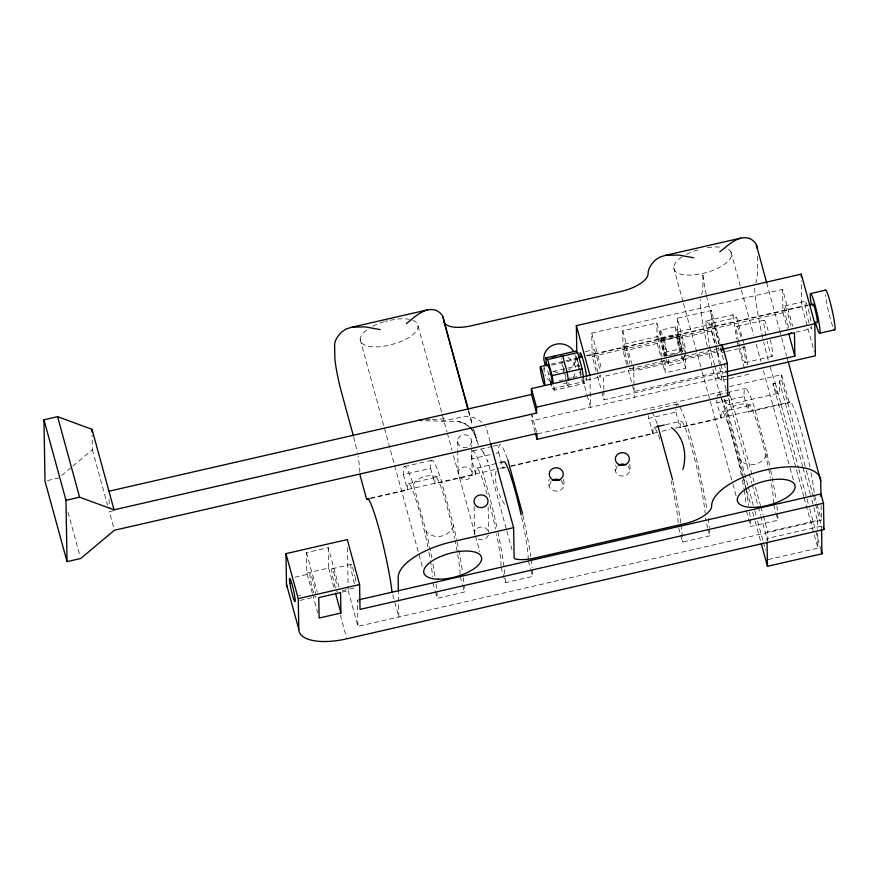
<?xml version="1.0" encoding="UTF-8"?>
<svg xmlns="http://www.w3.org/2000/svg" width="879" height="879" viewBox="0 0 879 879"><rect width="100%" height="100%" fill="white"/><g stroke="black" fill="none" stroke-linecap="round" stroke-linejoin="round"><path stroke-width="0.66" stroke-dasharray="4.39 3.3" d="M370.619 498.514L407.559 490.053L407.658 485.263A52.674 4.955 77.1 0 1 427.908 547.112M487.109 494.251A52.674 4.955 77.1 0 0 475.814 469.65L475.715 474.44L434.819 483.813L434.918 479.011A52.674 4.955 77.1 0 1 454.652 538.355M505.634 467.595L502.975 468.199L503.074 463.398M510.941 466.375L652.921 433.852L653.02 429.051A52.674 4.955 77.1 0 1 660.547 441.28M741.426 475.286A52.674 4.955 77.1 0 0 721.176 413.438L721.077 418.239L680.181 427.601L680.28 422.81A52.674 4.955 77.1 0 1 692.234 449.784A52.674 4.955 77.1 0 1 705.156 512.995M809.823 466.727A54.432 5.12 77.1 0 0 789.232 402.626L748.337 411.987L748.436 407.197A52.674 4.955 77.1 0 1 768.169 466.529M563.362 479.484C568.405 495.196 544.178 494.866 549.32 479.132M629.474 464.332C634.671 478.967 611.487 480.439 615.454 465.255M549.43 485.494L551.243 481.143M615.542 470.353L617.344 466.002M496.031 471.1C494.009 483.197 498.602 495.756 505.469 505.623M453.454 525.246C449.993 536.849 434.358 540.453 426.183 531.487L413.317 484.417A70.232 6.603 77.1 0 0 403.318 474.572L430.578 468.331A70.232 6.603 77.1 0 1 440.577 478.176L453.454 525.246A70.232 6.603 77.1 0 1 456.608 539.475M721.077 418.239L716.835 402.758L744.095 396.506A70.232 6.603 77.1 0 1 754.094 406.362L766.971 453.421C763.51 465.035 747.875 468.628 739.7 459.673L726.823 412.603A70.232 6.603 77.1 0 0 717.022 396.715M413.317 484.417C418.843 475.517 431.666 473.462 440.577 478.176M726.823 412.603C732.361 403.692 745.183 401.648 754.094 406.362M61.706 475.44L71.924 466.881M72.946 466.024L92.361 449.751L92.108 434.764M384.013 321.78L379.146 323.417A29.853 12.097 -15.3 0 0 372.85 326.23M693.883 251.185L699.992 249.306M385.244 321.45L387.705 320.813M472.891 450.883L492.218 446.433M493.504 446.136L499.942 444.653M596.116 370.927L592.16 356.467L591.754 333.108L782.596 289.389L792.66 326.175M626.65 364.203L623.09 351.215L622.739 330.768L656.822 322.967L664.865 352.391L665.227 372.839L685.675 368.147L685.312 347.71L677.269 318.275L711.342 310.474L721.285 346.831M675.632 326.735L675.764 334.328L679.643 352.072L664.645 355.512L660.766 337.767L660.634 330.174L675.632 326.735L679.379 336.888L682.708 352.094M714.473 364.818L709.88 348.04L705.606 321.088L732.877 314.836L736.723 317.561L742.37 338.206M585.205 351.677L593.874 349.688M784.815 305.969L805.263 301.288M705.606 321.088L709.463 323.802L736.723 317.561M624.299 344.161L658.382 336.36M678.874 331.658L712.946 323.857M660.766 337.767L675.764 334.328M586.227 355.643L801.824 306.266L801.384 280.83M551.067 364.181L577.8 358.061M587.15 355.918L807.658 305.398M47.488 480.56L58.64 478M551.869 365.082L578.107 359.071M662.612 339.712L677.61 336.272M592.16 356.467L783.002 312.759L782.596 289.389M660.634 330.174L664.392 340.316L679.379 336.888M623.09 351.215L657.173 343.403L656.822 322.967M685.675 368.147L677.621 338.723L711.693 330.911L711.342 310.474M737.041 326.428L764.301 320.187M552.924 371.52L566.669 368.378M567.922 368.092L577.921 365.796L576.228 355.16M664.865 352.391L685.312 347.71M559.418 380.629L563.164 379.772M568.164 378.629L571.91 377.772M573.163 377.487L576.91 376.63M668.919 355.545L672.666 354.687M673.918 354.402L677.665 353.545M630.001 368.784L664.084 360.983M684.488 356.314L718.561 348.502M586.579 380.167L600.214 377.047M796.055 332.174L811.394 328.658M722.395 349.26L603.62 376.465L603.84 389.441M552.331 388.771L582.327 381.904L584.414 383.376L554.418 390.243L552.331 388.771L551.32 385.057M728.339 378.959L721.846 380.442L717.583 353.479L725.373 351.699M726.669 351.402L744.843 347.238L742.722 339.492M666.051 359.313L668.403 365.653L683.39 362.225L683.28 355.896M744.952 362.598L772.212 356.358M113.325 510.765L109.315 511.688L114.391 530.268M720.934 364.675L722.714 371.169L634.111 391.474L627.002 365.499M601.862 391.946L604.027 399.824L726.801 371.696M714.825 366.103L718 377.717L725.79 375.937M535.025 431.875L531.971 420.733L726.219 376.234M729.636 378.651L749.117 374.19M729.713 386.562L781.585 374.674L789.232 402.626M537.86 433.797L727.9 390.265M404.692 466.496L431.952 460.244M718.209 394.671L725.999 392.891M727.296 392.594L745.469 388.43M803.78 496.536L772.993 383.826A56.19 5.285 77.1 0 0 779.42 388.364L779.299 381.068L781.684 380.519L781.585 374.674M772.993 383.826L775.377 383.277A56.19 5.285 77.1 0 1 769.916 366.136M773.004 384.035L775.377 383.277M475.715 474.44L471.474 458.959L490.954 454.498M496.141 453.311L498.734 452.718A70.232 6.603 77.1 0 1 507.798 459.827M652.921 433.852L648.68 418.371L675.94 412.119A70.232 6.603 77.1 0 1 675.896 409.207M728.054 404.801L777.805 393.407M408.548 483.615L435.808 477.363M476.704 468.002L498.778 462.947M653.91 427.403L656.503 426.809M665.59 424.733L681.17 421.162M722.066 411.79L749.326 405.549M370.411 498.052L498.778 468.639M500.118 468.331L505.469 467.112M510.82 465.881L660.59 431.578M661.92 431.27L669.952 429.435M675.303 428.205L790.298 401.857M312.243 592.896L306.815 573.053L306.463 552.605L328.274 547.606L339.129 587.304M306.815 573.053L328.625 568.054L328.274 547.606M294.915 577.228L310.254 573.723M332.064 568.724L351.15 564.351M299.992 600.434L315.33 596.918M342.228 590.754L356.226 587.557M341.986 592.116L348.172 590.699L348.106 586.667M435.402 591.831L437.16 598.291L464.431 592.039A70.232 6.603 77.1 0 0 464.123 585.161M501.085 567.186L505.315 582.678L532.586 576.426A70.232 6.603 77.1 0 0 532.202 568.658M678.643 527.883L682.522 542.079L709.792 535.838A70.232 6.603 77.1 0 0 709.474 528.85M746.447 510.985L750.677 526.466L777.948 520.225A70.232 6.603 77.1 0 0 776.838 505.886M767.828 541.057L767.664 531.817L817.415 520.412L810.592 495.437M348.172 590.699L357.94 626.386L821.404 520.225L821.14 505.271M767.026 541.2L766.971 538.552L821.502 526.06L813.899 498.272M768.147 559.56L817.899 548.155L817.58 529.663M677.357 404.043L649.889 410.306A70.232 6.603 77.1 0 0 648.823 412.537M390.166 320.242L398.725 318.923A29.853 12.097 -15.3 0 1 409.24 319.341M425.875 420.777L441.665 421.14L461.651 417.173A21.074 19.162 -1 0 1 481.901 422.414M707.375 247.702L712.243 247.109A29.853 12.097 -15.3 0 1 722.274 247.438M425.7 419.92L431.018 419.58M432.347 419.492L447.092 418.602M441.665 421.14L459.234 421.722L465.474 423.766L458.036 421.415L463.332 423.03L468.144 425.963L466.255 424.579C471.649 428.523 475.946 434.292 476.89 441.038L474.616 433.644L470.858 427.886M718 377.717L721.846 380.442M561.143 480.538L563.45 484.736M481.318 449.499L484.56 454.102L483.252 452.245L487.856 461.541L487.702 460.97L506.524 529.784M628.188 466.255L629.562 469.595M470.221 426.93L475.836 436.83L474.023 430.216M478.352 444.983L472.836 427.271M681.049 355.874L683.39 362.225M801.824 306.266L814.317 351.897M783.002 312.759L787.309 328.526M814.602 495.371L816.745 503.217M817.107 504.524L821.404 520.225M781.684 380.519L805.933 469.166M806.296 470.496L813.536 496.954M779.299 381.068L802.67 466.518M803.032 467.826L810.229 494.119M775.388 383.486L798.506 467.991M798.868 469.309L809.339 507.601M809.702 508.919L821.261 551.166M804.142 497.866L817.899 548.155M730.943 251.965L741.052 288.883M741.404 290.202L753.677 335.031M756.204 344.26L760.884 361.401M763.411 370.63L789.749 466.87M790.111 468.188L793.715 481.373M737.14 341.799L744.909 370.191M744.095 396.506L748.337 411.987M773.707 504.733L775.827 512.479M776.179 513.765L777.948 520.225M721.648 348.128L722.351 350.732L633.759 371.026L631.979 364.532M753.995 481.857L729.548 392.463L729.669 399.758A56.19 5.285 77.1 0 1 723.736 396.539M755.435 487.12L760.478 505.524M760.829 506.831L762.994 514.72M763.346 516.039L767.664 531.817M711.693 330.911L720.582 363.379M709.463 323.802L715.814 347.029M716.165 348.315L717.583 353.479M726.197 389.397L722.813 377.014L722.714 371.169M728.603 398.297L748.875 472.397M749.238 473.715L751.776 482.978M752.138 484.307L757.929 505.469M758.291 506.798L760.456 514.731M760.818 516.061L766.971 538.552M724.329 399.407L747.864 485.439M748.227 486.757L753.303 505.293M754.753 510.589L756.193 515.874M757.643 521.17L763.082 541.024M763.444 542.354L765.609 550.287M721.582 398.616L743.26 477.835M743.612 479.154L746.502 489.724M746.864 491.042L750.842 505.568M752.644 512.16L754.808 520.082M755.171 521.412L760.588 541.211M673.688 267.666L683.071 301.98M683.433 303.299L701.849 370.597M702.211 371.916L732.537 482.769M732.899 484.087L736.141 495.965M657.173 343.403L665.227 372.839M675.94 412.119L680.181 427.601M707.672 528.092L705.43 517.852M708.024 529.378L709.792 535.838M622.739 330.768L631.627 363.236M591.754 333.108L601.818 369.894M597.555 376.179L601.511 390.628M576.91 357.786L579.415 366.906M579.766 368.213L581.195 373.432M582.623 378.64L586.897 394.286M587.26 395.594L590.468 407.329L589.941 376.542M577.921 365.796L579.272 370.751M579.613 371.993L581.305 378.19M581.645 379.42L582.327 381.904M566.307 381.618L562.923 369.235L561.241 358.599M566.647 382.859L567.329 385.332L569.416 386.815L568.79 382.826M550.639 382.574L547.507 370.004M536.619 432.226L531.872 414.888L531.971 420.733M498.734 452.718L502.975 468.199M528.345 560.945L530.466 568.691M530.817 569.977L532.586 576.426M490.075 441.665L487.186 431.073A21.074 19.162 -1 0 0 485.175 426.425M506.886 531.114L511.963 549.639M468.562 410.383L472.561 424.931M418.107 326.219L446.982 431.787M447.345 433.105L452.037 450.257M453.487 455.542L475.143 534.718M475.506 536.036L479.835 551.869M430.578 468.331L434.819 483.813M460.189 576.558L462.31 584.304M462.662 585.59L464.431 592.039M403.318 474.572L407.559 490.053M432.929 582.799L435.05 590.545M360.17 339.492L422.623 567.779M392.748 594.786L398.835 617.025L398.407 592.545M358.127 602.423L357.489 600.104L357.94 626.386M328.625 568.054L334.416 589.227M340.338 614.992L346.491 637.484M306.463 552.605L317.319 592.292M312.605 594.215L317.671 612.74M92.361 449.751L107.502 505.095M68.035 512.325L79.945 555.88M766.719 282.928L779.321 329.098M779.684 330.416L786.518 355.479M786.881 356.797L787.958 360.753M468.507 411.438L472.473 425.952M664.392 340.316L667.71 355.534M744.843 347.238L747.622 364.763M732.877 314.836L736.712 339.096M583.777 379.387L584.414 383.376M553.792 386.255L554.418 390.243M773.652 503.491L773.41 498.481A52.674 4.955 77.1 0 0 770.784 480.066M678.116 522.84L677.995 520.346A52.674 4.955 77.1 0 0 671.084 480.681M528.29 559.692L528.048 554.693A52.674 4.955 77.1 0 0 521.434 516.325M501.03 565.944L500.788 560.934A52.674 4.955 77.1 0 0 496.558 533.992M460.069 574.053L459.893 570.306A52.674 4.955 77.1 0 0 455.168 540.86M821.502 526.06L821.546 528.708M817.415 520.412L817.558 528.345M757.313 256.404L757.478 265.579A210.696 19.799 77.1 0 1 755.786 282.862M677.269 318.275L677.621 338.723M668.293 359.324L668.403 365.653M633.649 365.181L634.012 386.013M634.034 387.375L634.209 397.308M603.862 390.737L604.027 399.824M575.448 358.379L575.613 367.466M544.013 367.048L544.057 369.641M488.153 506.711L488.592 532.136M474.1 506.513L474.561 533.289M471.616 441.28A7.021 6.384 -1 0 1 460.981 446.664A7.021 6.384 -1 0 1 461.2 435.599A7.021 6.384 -1 0 1 471.616 441.28L471.715 446.631M471.737 447.971L472.177 473.396A7.021 6.384 -1 0 1 461.53 478.791A7.021 6.384 -1 0 1 461.75 467.727A7.021 6.384 -1 0 1 472.177 473.396M457.574 441.082L457.717 449.114M457.739 450.455L458.135 473.21M359.83 472.386L359.786 470.188A28.095 2.637 77.1 0 0 357.907 456.003M347.436 547.661L348.084 585.315M109.095 499.426L109.26 508.963M811.647 326.098A14.042 1.318 77.1 0 1 810.251 326.603M809.043 322.956A14.042 1.318 77.1 0 1 805.131 304.98A14.042 1.318 77.1 0 1 806.779 304.387A14.042 1.318 77.1 0 1 811.119 322.197M586.754 378.014A14.042 1.318 77.1 0 1 585.557 378.673M600.39 374.893A14.042 1.318 77.1 0 1 598.83 374.619M598.017 372.224A14.042 1.318 77.1 0 1 593.896 353.732A14.042 1.318 77.1 0 1 595.522 352.842A14.042 1.318 77.1 0 1 599.928 371.18M788.595 327.636A14.042 1.318 77.1 0 1 784.683 309.661A14.042 1.318 77.1 0 1 786.331 309.067A14.042 1.318 77.1 0 1 790.671 326.889M565.845 376.794A8.427 0.791 77.1 0 1 565.076 374.212M564.285 371.103A8.427 0.791 77.1 0 1 563.065 364.433M549.298 374.542A8.427 0.791 77.1 0 1 549.056 373.465M581.294 374.575A8.427 0.791 77.1 0 1 580.327 371.718M579.041 366.598A8.427 0.791 77.1 0 1 578.272 362.587M718.802 347.535A12.647 1.187 77.1 0 1 718.385 348.403M716.517 343.744A12.647 1.187 77.1 0 1 712.88 327.142A12.647 1.187 77.1 0 1 714.495 327.032A12.647 1.187 77.1 0 1 718.418 343.612M684.708 354.622A12.647 1.187 77.1 0 1 684.082 355.907M682.434 351.556A12.647 1.187 77.1 0 1 678.797 334.954A12.647 1.187 77.1 0 1 680.423 334.844A12.647 1.187 77.1 0 1 684.334 351.424M630.188 368.213A12.647 1.187 77.1 0 1 629.375 368.07M628.035 364.433A12.647 1.187 77.1 0 1 624.321 347.798A12.647 1.187 77.1 0 1 625.782 346.996A12.647 1.187 77.1 0 1 629.749 363.499M664.271 360.401A12.647 1.187 77.1 0 1 663.447 360.269M662.107 356.632A12.647 1.187 77.1 0 1 658.393 339.986A12.647 1.187 77.1 0 1 659.865 339.195A12.647 1.187 77.1 0 1 663.832 355.698M666.172 355.94A8.427 0.791 77.1 0 1 662.788 343.228A8.427 0.791 77.1 0 1 664.194 343.469A8.427 0.791 77.1 0 1 666.502 355.995M832.721 326.285A20.371 1.912 77.1 0 1 825.425 294.817M315.594 596.775A11.943 1.121 77.1 0 1 314.891 596.281M313.616 592.842A11.943 1.121 77.1 0 1 310.034 576.437A11.943 1.121 77.1 0 1 311.968 577.8A11.943 1.121 77.1 0 1 315.55 594.204M354.512 583.469A11.943 1.121 77.1 0 1 350.809 565.032A11.943 1.121 77.1 0 1 354.83 575.91M355.05 576.921A11.943 1.121 77.1 0 1 356.138 582.59M300.706 595.555A49.158 19.92 -15.3 0 1 298.552 595.072M337.404 591.776A11.943 1.121 77.1 0 1 336.701 591.281M335.426 587.842A11.943 1.121 77.1 0 1 331.921 572.13A11.943 1.121 77.1 0 1 333.306 571.372A11.943 1.121 77.1 0 1 337.053 586.963M676.138 406.032A70.232 6.603 77.1 0 1 679.533 406.296M679.983 407.076A70.232 6.603 77.1 0 1 707.123 510.666M708.298 518.522A70.232 6.603 77.1 0 1 709.353 527.444M742.403 480.264A52.674 4.955 77.1 0 1 743.964 488.845M744.172 490.075A52.674 4.955 77.1 0 1 746.15 504.733M716.835 402.758A70.232 6.603 77.1 0 1 716.781 399.879M739.7 459.673A70.232 6.603 77.1 0 1 743.129 475.176M743.392 476.44A70.232 6.603 77.1 0 1 745.535 487.252M745.788 488.559A70.232 6.603 77.1 0 1 748.655 505.436M749.578 512.138A70.232 6.603 77.1 0 1 750.248 518.203M750.38 519.588A70.232 6.603 77.1 0 1 750.677 526.466M574.987 354.655A15.8 14.372 -1 0 1 568.482 370.07M558 372.465A15.8 14.372 -1 0 1 552.715 371.103M522.862 515.149A70.232 6.603 77.1 0 1 530.74 556.649M531.125 559.352A70.232 6.603 77.1 0 1 532.092 567.471M648.68 418.371A70.232 6.603 77.1 0 1 648.625 415.613M652.273 412.548A70.232 6.603 77.1 0 1 657.239 424.085M672.809 480.802A70.232 6.603 77.1 0 1 680.862 523.51M681.06 525.005A70.232 6.603 77.1 0 1 682.522 542.079M353.699 437.072A28.095 2.637 77.1 0 1 357.215 452.399M412.712 320.286A29.853 12.097 -15.3 0 1 399.132 342.294L389.364 345.315L379.552 346.776A29.853 12.097 -15.3 0 1 367.521 329.438M471.474 458.959A70.232 6.603 77.1 0 1 479.549 463.321A70.232 6.603 77.1 0 1 497.316 529.224M497.855 531.806A70.232 6.603 77.1 0 1 504.876 574.284M505.194 578.327A70.232 6.603 77.1 0 1 505.315 582.678M575.042 373.784A15.8 14.372 -1 0 1 573.394 377.223M567.504 382.409A15.8 14.372 -1 0 1 560.604 384.211M550.562 381.508A15.8 14.372 -1 0 1 544.914 374.564M544.244 372.147A15.8 14.372 -1 0 1 544.343 367.147M568.01 357.511A15.8 14.372 -1 0 1 575.196 366.345M766.971 453.421A70.232 6.603 77.1 0 1 769.85 466.375M770.652 470.199A70.232 6.603 77.1 0 1 776.091 500.371M768.685 469.045A52.674 4.955 77.1 0 1 770.345 477.627M426.183 531.487A70.232 6.603 77.1 0 1 431.776 557.747M432.984 564.23A70.232 6.603 77.1 0 1 435.138 577.25M436.061 583.953A70.232 6.603 77.1 0 1 437.16 598.291M457.135 542.013A70.232 6.603 77.1 0 1 458.508 548.815M458.772 550.166A70.232 6.603 77.1 0 1 462.574 572.196M463.332 577.712A70.232 6.603 77.1 0 1 464.002 583.777M428.886 552.078A52.674 4.955 77.1 0 1 430.227 559.407M430.446 560.659A52.674 4.955 77.1 0 1 432.633 576.547M728.471 249.548A29.853 12.097 -15.3 0 1 710.155 271.38L702.881 273.49L693.07 274.951A29.853 12.097 -15.3 0 1 674.149 269.688A29.853 12.097 -15.3 0 1 684.104 255.657M686.367 254.405A29.853 12.097 -15.3 0 1 692.663 251.592M488.339 535.124A7.021 6.384 -1 0 1 483.285 539.574A7.021 6.384 -1 0 1 476.528 537.827M474.77 534.948A7.021 6.384 -1 0 1 479.89 527.191A7.021 6.384 -1 0 1 488.405 531.817M811.031 472.803A54.432 5.12 77.1 0 1 814.317 492.954M706.551 295.783A28.095 2.637 77.1 0 0 709.836 309.166L720.846 349.424A28.095 2.637 77.1 0 1 723.999 362.192M706.298 294.652A28.095 2.637 77.1 0 1 702.881 273.49L702.947 278.072A210.696 19.799 77.1 0 1 701.266 295.355M720.857 395.77A56.19 5.285 77.1 0 1 708.265 350.545M707.386 346.59A56.19 5.285 77.1 0 1 700.189 299.431M768.213 359.994A56.19 5.285 77.1 0 1 763.708 342.019M762.796 338.063A56.19 5.285 77.1 0 1 754.709 286.939M770.389 339.777A18.613 1.747 77.1 0 1 772.454 356.402A18.613 1.747 77.1 0 1 767.224 341.502M765.873 335.591A18.613 1.747 77.1 0 1 763.917 320.319A18.613 1.747 77.1 0 1 768.125 330.537M724.263 363.379A28.095 2.637 77.1 0 1 726.186 373.004M743.118 346.018A18.613 1.747 77.1 0 1 745.194 362.642A18.613 1.747 77.1 0 1 739.964 347.743M739.678 346.579A18.613 1.747 77.1 0 1 738.865 343.008M738.613 341.843A18.613 1.747 77.1 0 1 736.657 326.559A18.613 1.747 77.1 0 1 740.854 336.778M489.911 504.678A52.674 4.955 77.1 0 1 495.547 528.982M677.786 339.799A8.427 0.791 77.1 0 0 681.302 352.666A8.427 0.791 77.1 0 0 679.456 340.975A8.427 0.791 77.1 0 0 677.786 339.799"/><path stroke-width="1.32" d="M682.895 469.375C687.257 455.146 683.961 436.753 671.479 427.623M406.329 323.593C414.657 317.352 424.535 306.452 436.16 310.353A56.201 22.766 -15.3 0 1 443.697 320.363M719.802 251.812C728.153 245.56 738.03 234.638 749.677 238.539M552.276 480.341L556.099 479.121L560.066 479.868M618.376 465.2L622.211 463.98L626.167 464.727M427.172 309.946L352.029 327.164L346.249 328.922L341.722 331.987A56.201 22.766 -15.3 0 0 334.613 345.337L334.822 357.028A28.095 2.637 77.1 0 0 341.799 393.484L352.809 433.732A28.095 2.637 77.1 0 1 353.402 435.94M740.634 238.143L665.546 255.339L659.766 257.097L655.229 260.162A56.201 22.766 -15.3 0 0 648.131 273.523A28.095 11.383 -15.3 0 1 621.068 291.454L471.133 325.801A28.095 11.383 -15.3 0 1 443.664 320.363L467.793 408.79M722.296 347.227L722.252 344.887L727.34 363.466L727.889 395.594L537.058 439.313L536.959 433.468L114.391 530.268L80.67 558.517L67.035 561.637L45.016 481.132L43.95 419.799L57.585 416.679L92.009 429.315L114.039 509.831L536.608 413.02L536.498 407.186L531.421 388.606L814.822 323.681L801.274 274.138L576.36 325.659L576.822 352.424M810.548 293.575L825.546 290.136M546.87 366.016L545.606 358.039L575.602 351.171L577.69 352.644L582.096 368.751L583.568 378.058M545.606 358.039L547.705 359.522L577.69 352.644M540.376 366.631L548.397 364.796M579.14 357.753L581.81 357.138M808.999 305.09L812.998 304.178M553.374 383.596L552.111 375.619L582.096 368.751M722.395 349.26L794.451 332.745L794.858 356.116L726.801 371.696M67.035 561.637L65.98 500.316L79.604 497.184L114.039 509.831M108.952 491.24L531.52 394.44L531.421 388.606M819.733 333.24L834.731 329.812M536.498 407.186L727.34 363.466M727.548 375.926L815.382 355.808L814.822 323.681M500.074 462.651L503.964 461.761A52.674 4.955 77.1 0 1 521.148 515.028M656.503 426.809L664.293 425.029M359.863 474.572L366.664 499.426L369.301 498.822M286.939 586.886A49.158 19.92 -15.3 0 1 286.488 584.304L285.95 553.638L347.293 539.585L359.599 584.568L360.027 609.4L823.491 503.227L820.942 493.932L358.819 599.797M490.438 442.983L513.611 527.686L452.267 541.739A56.19 22.766 -15.3 0 0 398.154 577.591L398.385 591.193M823.491 503.227L823.942 529.51L346.853 638.802A49.158 19.92 -15.3 0 1 298.794 629.287L298.256 598.621L359.599 584.568M340.931 613.037L319.121 618.036L318.769 597.588L340.58 592.589L340.931 613.037L335.503 593.193M761.313 543.848L767.455 566.296L821.975 553.803L821.568 530.026M665.546 255.339L678.72 255.075L693.718 257.789M352.029 327.164L365.203 326.889L380.211 329.614M421.722 420.173L419.063 420.349L421.788 420.525M560.604 354.611L562.692 356.083L567.098 372.18L568.361 380.167M788.749 333.778L794.858 356.116M823.304 527.191L823.942 529.51M821.261 551.166L821.975 553.803M727.219 393.111L727.889 395.594M657.734 425.48L672.512 479.473M576.36 325.659L589.908 375.201M547.705 359.522L552.111 375.619M550.639 382.574L551.32 385.057M531.52 394.44L536.608 413.02M535.366 433.116L537.058 439.313M507.798 459.827L522.565 513.819M442.763 316.495L468.199 409.065M285.95 553.638L298.256 598.621M286.488 584.304L298.794 629.287M57.585 416.679L79.604 497.184M43.95 419.799L65.98 500.316M756.281 244.67L766.719 282.928M788.32 362.071L820.722 480.791L820.986 496.569M801.274 274.138L801.318 276.808M767.048 542.519L767.455 566.296M513.611 527.686L514.127 557.583A7.032 2.846 -15.3 0 0 516.434 559.242A28.095 11.383 -15.3 0 0 534.663 558.055L684.609 523.697A28.095 11.383 -15.3 0 0 711.671 505.777A56.19 22.766 -15.3 0 1 765.785 469.924A56.19 22.766 -15.3 0 1 820.722 480.791M92.009 429.315L92.064 432.039M580.316 357.281A14.042 1.318 77.1 0 1 582.228 356.984A14.042 1.318 77.1 0 1 586.656 376.948M791.265 332.471A14.042 1.318 77.1 0 1 790.726 333.163M550.737 373.751A8.427 0.791 77.1 0 1 551.496 381.882M548.035 366.06A8.427 0.791 77.1 0 1 548.727 366.84M548.946 367.389A8.427 0.791 77.1 0 1 550.485 372.685M812.888 305.639A9.482 0.89 77.1 0 1 815.811 312.364A9.482 0.89 77.1 0 1 816.811 322.11M811.328 304.321A20.371 1.912 77.1 0 1 812.932 298.146A20.371 1.912 77.1 0 1 819.909 329.109A20.371 1.912 77.1 0 1 815.283 321.879M825.348 290.433A20.371 1.912 77.1 0 1 832.182 310.32A20.371 1.912 77.1 0 1 834.127 329.383M545.826 365.17A15.8 14.372 -1 0 1 552.001 345.623A15.8 14.372 -1 0 1 573.482 351.171M749.699 238.528A56.201 22.766 -15.3 0 1 757.215 248.537M366.664 499.426A54.432 5.12 77.1 0 1 379.058 529.004A54.432 5.12 77.1 0 1 392.034 592.171M545.112 364.741A15.8 14.372 -1 0 1 546.32 362.489M552.21 357.303A15.8 14.372 -1 0 1 556.044 355.918M540.574 370.597A9.482 0.89 77.1 0 0 544.53 385.079A9.482 0.89 77.1 0 0 542.453 371.916A9.482 0.89 77.1 0 0 540.574 370.597M289.894 583.37A11.943 1.121 77.1 0 0 294.883 601.61A11.943 1.121 77.1 0 0 292.257 585.04A11.943 1.121 77.1 0 0 289.894 583.37M552.627 479.615A7.021 6.384 -1 0 0 563.274 474.22A7.021 6.384 -1 0 0 552.847 468.551A7.021 6.384 -1 0 0 552.627 479.615M618.739 464.464A7.021 6.384 -1 0 0 629.386 459.08A7.021 6.384 -1 0 0 618.959 453.41A7.021 6.384 -1 0 0 618.739 464.464M438.379 579.173A29.853 12.097 -15.3 0 0 481.648 558.473A29.853 12.097 -15.3 0 0 438.006 557.671A29.853 12.097 -15.3 0 0 438.379 579.173M477.407 506.743A7.021 6.384 -1 0 0 488.054 501.349A7.021 6.384 -1 0 0 477.638 495.679A7.021 6.384 -1 0 0 477.407 506.743M751.897 507.348A29.853 12.097 -15.3 0 0 795.154 486.647A29.853 12.097 -15.3 0 0 751.523 485.856A29.853 12.097 -15.3 0 0 751.897 507.348"/></g></svg>
